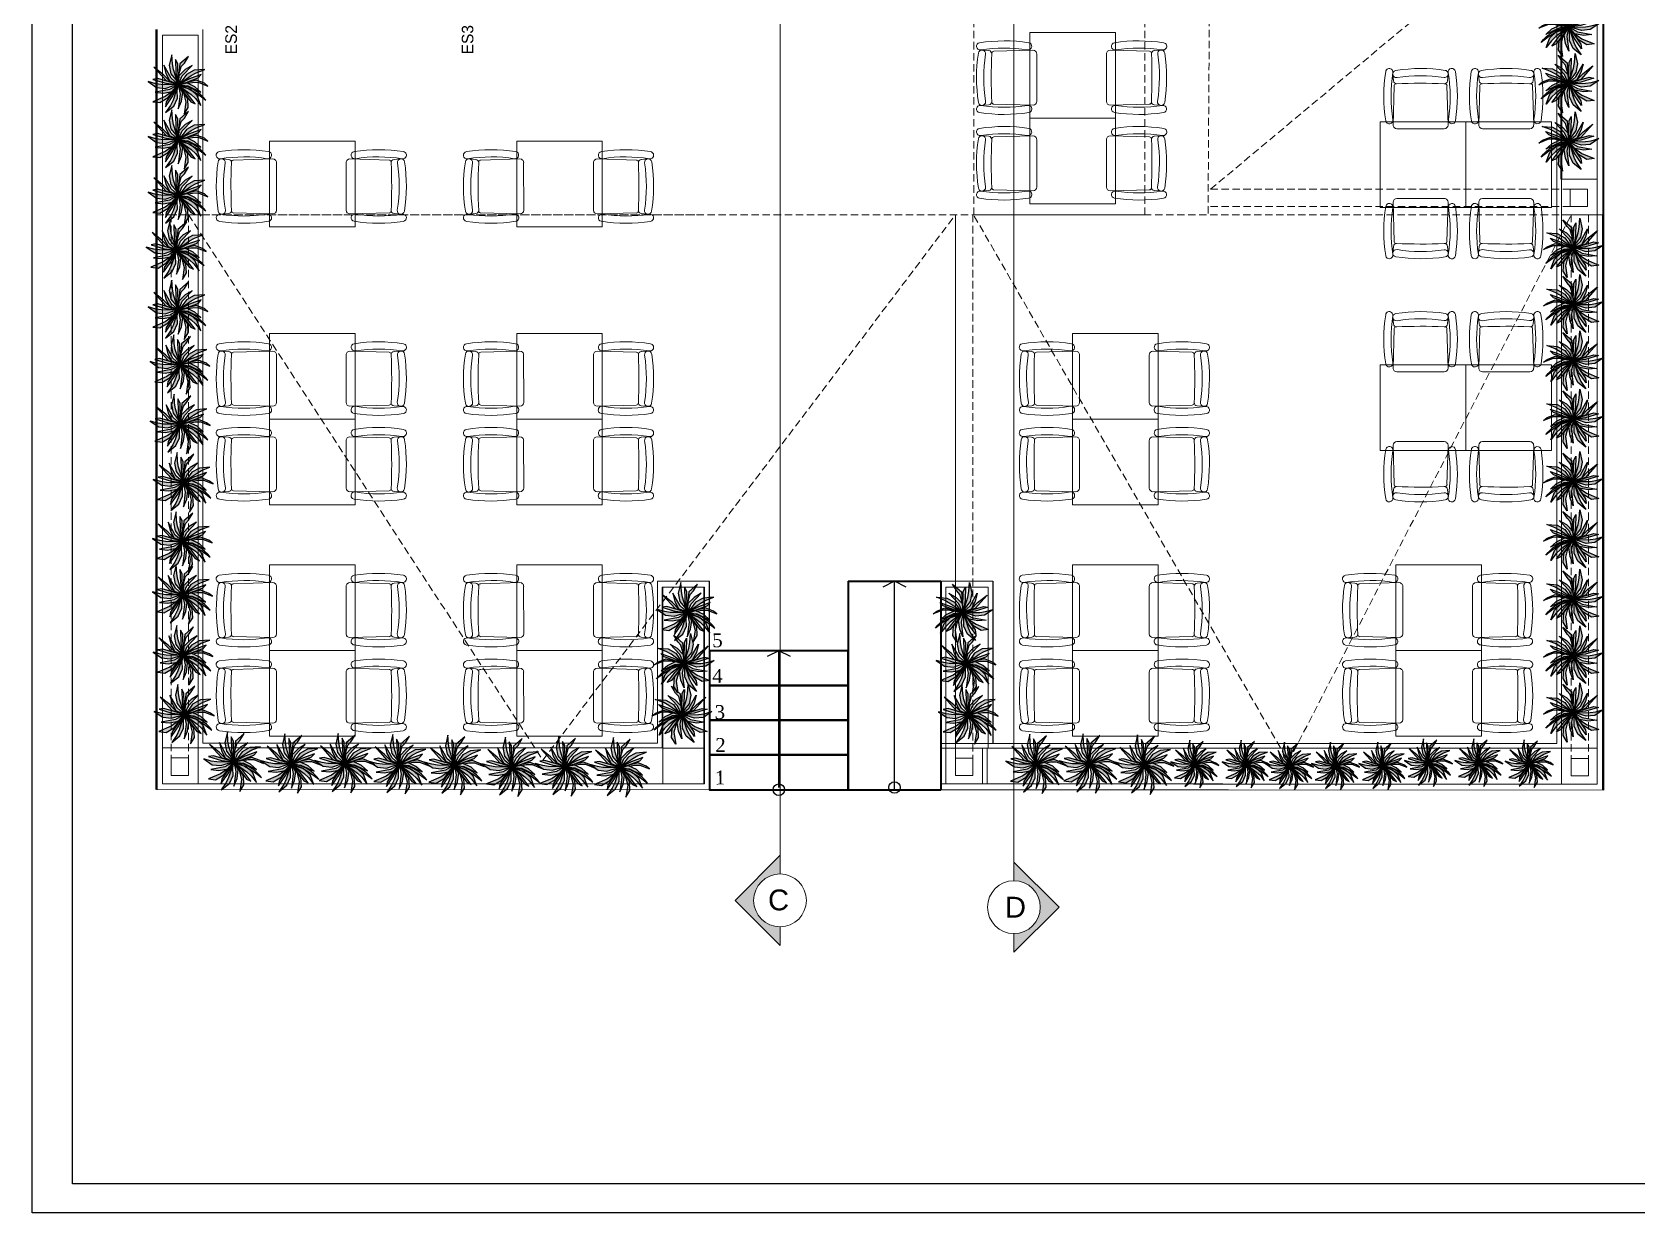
# Model space of a CAD drawing. Header units: millimetres. Extents: x 30084 to 42641, y -1284 to 1636.
# Drawn here: x 34345 to 35733, y -1284 to -264 of the extents above; entities that cross this region are included whole.
import ezdxf

# ---------------------------------------------------------------- set-up
doc = ezdxf.new("R2010")
doc.units = ezdxf.units.MM
doc.linetypes.add('DASHED2', pattern=[9.525, 6.35, -3.175])
for name, color, linetype in [('00-BITKI', 103, 'Continuous'), ('PADIMCON', 2, 'Continuous'), ('S2000-025 Antet', 7, 'Continuous')]:
    doc.layers.add(name, color=color, linetype=linetype)
for name, color, linetype, lineweight in [('ELK', 1, 'Continuous', 35), ('no3_ahsap kesit on', 40, 'Continuous', 20), ('no3_duvar mevcut', 4, 'Continuous', 35), ('no3_döşeme kaplama', 8, 'Continuous', 0), ('no3_paslanmaz gorunus on', 163, 'Continuous', 15), ('no3_sandalye masa', 248, 'Continuous', 15), ('no3_tefriş izdüşüm', 87, 'Continuous', 15), ('no3_yazı tefriş', 152, 'Continuous', 0), ('no3_ölçü detay', 252, 'Continuous', 0)]:
    doc.layers.add(name, color=color, linetype=linetype, lineweight=lineweight)
doc.styles.add('20', font='GOTHIC.TTF', dxfattribs={"height": 10})
doc.styles.get("Standard").update_dxf_attribs({"font": 'arial.ttf'})

# ---------------------------------------------------------------- blocks, each defined once
blk = doc.blocks.new('K-BKLEME')
for p, q in [((-29.3, 50.3), (-29.8, 56.6)), ((28.5, 50.4), (29, 56.7)), ((-28.6, 45), (-29.6, 3.2)), ((29, 3.3), (27.8, 45)), ((-25.7, -0.8), (25, -0.7))]:
    blk.add_line(p, q)
for points in [[(-29.9, 8.9, -0.077504), (-30, 59.1, 1), (-37.6, 60.2, 0.077504), (-37.5, 7.7, 1)], [(-25.5, 53.8, -0.077504), (24.7, 53.9, 1), (25.9, 61.5, 0.077504), (-26.7, 61.4, 1)], [(29.3, 9, 0.077504), (29.2, 59.1, -1), (36.8, 60.3, -0.077504), (36.9, 7.8, -1)]]:
    blk.add_lwpolyline(points, format="xyb", close=True)
for centre, radius, start, end in [((-25.9, 50.6), 3.39, 184.6945, 272.6484), ((-26.4, 44.9), 2.26, 92.7197, 178.6168), ((-0.2, -519.6), 567.4, 87.4515, 92.6484), ((25.1, 50.6), 3.39, 267.5228, 355.4767), ((25.6, 45), 2.26, 1.5543, 87.4515), ((-25.7, 3.2), 3.95, 180.0856, 270.0856), ((25, 3.2), 3.95, 270.0856, 0.0856)]:
    blk.add_arc(centre, radius, start, end)
blk = doc.blocks.new('yuopl')
at = {"linetype": 'ByBlock'}
h = blk.add_hatch(color=1, dxfattribs=at)
h.set_gradient(color1=(61, 122, 0), color2=(210, 212, 89), tint=1, name='HEMISPHERICAL')
h.paths.add_polyline_path([(48509, -20392), (48481, -20747), (48242, -21286), (48461, -21019), (48605, -20707), (48513, -20372), (48605, -20727), (48553, -21067), (48541, -21557), (48677, -20843), (48513, -20361), (48813, -21162), (48956, -21298), (48769, -20788), (48517, -20365), (48665, -20548), (48920, -20903), (49028, -21103), (49144, -21398), (49124, -20987), (48944, -20684), (48681, -20500), (48517, -20361), (48888, -20524), (49316, -20915), (49144, -20632), (48880, -20393), (48525, -20365), (48880, -20389), (49211, -20499), (49673, -20766), (49529, -20514), (49167, -20367), (48520, -20363), (49362, -20334), (49530, -20242), (49006, -20261), (48524, -20364), (48803, -20267), (49135, -20155), (49362, -20108), (49713, -20089), (49310, -19986), (48967, -20060), (48736, -20239), (48517, -20365), (48780, -20068), (49291, -19778), (48970, -19856), (48659, -20029), (48522, -20358), (48652, -19991), (48890, -19689), (49314, -19458), (49005, -19487), (48729, -19725), (48522, -20357), (48758, -19546), (48721, -19359), (48581, -19867), (48525, -20364), (48517, -19713), (48544, -19477), (48635, -19140), (48412, -19495), (48375, -19840), (48475, -20114), (48522, -20345), (48480, -20277), (48392, -19919), (48347, -19473), (48349, -19106), (48316, -19248), (48292, -19421), (48287, -19533), (48288, -19610), (48306, -19783), (48349, -19975), (48415, -20151), (48517, -20344), (48325, -20024), (48209, -19451), (48181, -19778), (48254, -20132), (48522, -20348), (48245, -20127), (48228, -20075), (48098, -19957), (47957, -19775), (47846, -19374), (47841, -19557), (47935, -19890), (48519, -20360), (48255, -20162), (47824, -19885), (47639, -19864), (48064, -20142), (48506, -20355), (48232, -20268), (47911, -20165), (47700, -20072), (47392, -19878), (47667, -20196), (47990, -20339), (48282, -20331), (48510, -20352), (48136, -20442), (47565, -20376), (47868, -20505), (48214, -20548), (48506, -20363), (48260, -20548), (47863, -20699), (47680, -20682), (47362, -20710), (47819, -20810), (48364, -20473), (47856, -20876), (47774, -21050), (48188, -20719), (48504, -20373), (48144, -20884), (47989, -21050), (47715, -21283), (48111, -21115), (48345, -20856), (48419, -20577)])
at = {"color": 76, "linetype": 'ByBlock'}
blk.add_lwpolyline([(48509, -20392), (48481, -20747), (48242, -21286), (48461, -21019), (48605, -20707), (48513, -20372), (48605, -20727), (48553, -21067), (48541, -21557), (48677, -20843), (48513, -20361), (48813, -21162), (48956, -21298), (48769, -20788), (48517, -20365), (48665, -20548), (48920, -20903), (49028, -21103), (49144, -21398), (49124, -20987), (48944, -20684), (48681, -20500), (48517, -20361), (48888, -20524), (49316, -20915), (49144, -20632), (48880, -20393), (48525, -20365), (48880, -20389), (49211, -20499), (49673, -20766), (49529, -20514), (49167, -20367), (48520, -20363), (49362, -20334), (49530, -20242), (49006, -20261), (48524, -20364), (48803, -20267), (49135, -20155), (49362, -20108), (49713, -20089), (49310, -19986), (48967, -20060), (48736, -20239), (48517, -20365), (48780, -20068), (49291, -19778), (48970, -19856), (48659, -20029), (48522, -20358), (48652, -19991), (48890, -19689), (49314, -19458), (49005, -19487), (48729, -19725), (48522, -20357), (48758, -19546), (48721, -19359), (48581, -19867), (48525, -20364), (48517, -19713), (48544, -19477), (48635, -19140), (48412, -19495), (48375, -19840), (48475, -20114), (48522, -20345), (48480, -20277), (48392, -19919), (48347, -19473), (48349, -19106), (48316, -19248), (48292, -19421), (48287, -19533), (48288, -19610), (48306, -19783), (48349, -19975), (48415, -20151), (48517, -20344), (48325, -20024), (48209, -19451), (48181, -19778), (48254, -20132), (48522, -20348), (48245, -20127), (48228, -20075), (48098, -19957), (47957, -19775), (47846, -19374), (47841, -19557), (47935, -19890), (48519, -20360), (48255, -20162), (47824, -19885), (47639, -19864), (48064, -20142), (48506, -20355), (48232, -20268), (47911, -20165), (47700, -20072), (47392, -19878), (47667, -20196), (47990, -20339), (48282, -20331), (48510, -20352), (48136, -20442), (47565, -20376), (47868, -20505), (48214, -20548), (48506, -20363), (48260, -20548), (47863, -20699), (47680, -20682), (47362, -20710), (47819, -20810), (48364, -20473), (47856, -20876), (47774, -21050), (48188, -20719), (48504, -20373), (48144, -20884), (47989, -21050), (47715, -21283), (48111, -21115), (48345, -20856), (48419, -20577)], close=True, dxfattribs=at)
blk = doc.blocks.new('girişkat duvarlarım')
at = {"color": 3}
for p, q in [((36327.3, -1096.7), (36407.3, -1096.7)), ((36327.3, -1096.7), (36327.3, -1276.7)), ((36327.3, -1246.7), (36207.3, -1246.7)), ((36207.3, -1276.7), (36407.3, -1276.7))]:
    blk.add_line(p, q, dxfattribs=at)
for points in [[(36327.3, -1156.7), (36207.3, -1156.7), (36207.3, -1186.7), (36327.3, -1186.7)], [(36327.3, -1186.7), (36207.3, -1186.7), (36207.3, -1216.7), (36327.3, -1216.7)], [(36327.3, -1216.7), (36207.3, -1216.7), (36207.3, -1246.7), (36327.3, -1246.7)], [(36327.3, -1246.7), (36207.3, -1246.7), (36207.3, -1276.7), (36327.3, -1276.7)]]:
    blk.add_lwpolyline(points, close=True, dxfattribs=at)
at = {"layer": 'no3_duvar mevcut'}
for p, q in [((36979.8, -472), (36979.8, -1277)), ((35729.4, -1276.6), (35729.4, -620)), ((35729.4, -620), (35729.4, -1276.6)), ((35729.4, -620), (35729.4, -1276.6)), ((35729.4, -620), (35729.4, -780)), ((36979.8, -1277), (36979.8, -780.2)), ((36979.8, -780.2), (36979.8, -1277)), ((36979.8, -780.2), (36979.8, -1277)), ((36407.3, -1096.7), (36407.3, -1276.7))]:
    blk.add_line(p, q, dxfattribs=at)
blk.add_lwpolyline([(36943.8, -749.2), (36943.8, -469)], dxfattribs=at)
at = {"layer": 'no3_döşeme kaplama'}
for p, q in [((36939.8, 271), (36939.8, -780.2)), ((36943.8, 266), (36943.8, -749.2)), ((36974.8, 266), (36974.8, -780.2)), ((36980, -307.3), (36979.8, -785.2)), ((36943.8, -780.2), (36943.8, -610.2)), ((35729.4, -1276.6), (35729.4, -620)), ((35769.4, -620), (35769.4, -1236.6)), ((35734.4, -1271.6), (35734.4, -625)), ((35765.4, -625), (35734.4, -625)), ((35765.4, -625), (35765.4, -1240.6)), ((35765.4, -1240.6), (35765.4, -780)), ((36939.8, -780.2), (36939.8, -1236.8)), ((36943.8, -1240.8), (36943.8, -780.2)), ((36943.8, -780.2), (36943.8, -1240.8)), ((36974.8, -1272), (36974.8, -780.2)), ((36979.8, -1277), (36979.8, -780.2)), ((36162.3, -1096.7), (36162.3, -1236.6)), ((36162.3, -1096.7), (36207.3, -1096.7)), ((36166.3, -1240.6), (36167.1, -1101.7)), ((36166.3, -1101.7), (36166.3, -1240.6)), ((36166.3, -1101.7), (36203.1, -1101.7)), ((36167.1, -1271.7), (36167.1, -1101.7)), ((36202.3, -1271.7), (36202.3, -1101.7)), ((36203.1, -1240.7), (36203.1, -1101.7)), ((36203.1, -1101.7), (36203.1, -1240.7)), ((36207.1, -1096.7), (36207.1, -1236.7)), ((36207.3, -1096.7), (36207.3, -1276.7)), ((36407.3, -1096.7), (36407.3, -1276.7)), ((36452.3, -1096.7), (36407.3, -1096.7)), ((36411.5, -1240.7), (36411.5, -1101.7)), ((36411.5, -1101.7), (36411.5, -1240.7)), ((36448.3, -1101.7), (36411.5, -1101.7)), ((36448.3, -1101.7), (36448.3, -1240.6)), ((36452.3, -1096.7), (36452.3, -1236.6)), ((36452.5, -1096.7), (36452.5, -1236.7)), ((36207.3, -1276.7), (36207.3, -1156.7)), ((36166.3, -1240.6), (35765.4, -1240.6)), ((36162.3, -1236.6), (35769.4, -1236.6)), ((36625.8, -1236.8), (36407.3, -1236.7)), ((36625.8, -1240.8), (36407.3, -1240.7)), ((36939.8, -1236.8), (36625.8, -1236.8)), ((36943.8, -1240.8), (36625.8, -1240.8)), ((36202.3, -1271.6), (35734.4, -1271.6)), ((36203.1, -1271.7), (36183.1, -1271.7)), ((36651, -1271.7), (36407.3, -1271.7)), ((36974.8, -1271.8), (36625.8, -1271.8)), ((36207.3, -1276.7), (35729.4, -1276.6)), ((36656, -1276.9), (36407.3, -1276.7)), ((36979.8, -1277), (36625.8, -1276.8))]:
    blk.add_line(p, q, dxfattribs=at)
for points in [[(36943.8, -780.2), (36974.8, -780.2), (36974.8, -749.2), (36943.8, -749.2)], [(35734.4, -1271.6), (35765.4, -1271.6), (35765.4, -1240.6), (35734.4, -1240.6)], [(36167.1, -1271.7), (36203.1, -1271.7), (36203.1, -1240.7), (36167.1, -1240.7)], [(36407.3, -1271.7), (36443.3, -1271.7), (36443.3, -1240.7), (36407.3, -1240.7)], [(36447.5, -1271.7), (36411.5, -1271.7), (36411.5, -1240.7), (36447.5, -1240.7)], [(36943.8, -1271.8), (36974.8, -1271.8), (36974.8, -1240.8), (36943.8, -1240.8)]]:
    blk.add_lwpolyline(points, close=True, dxfattribs=at)
blk.add_lwpolyline([(36419.9, -780.2), (36419.9, -1249.5)], dxfattribs=at)
at = {"layer": 'no3_ölçü detay', "linetype": 'DASHED2'}
for p, q in [((36644.8, 237), (36638.3, -780.2)), ((36640.4, -758), (36951.4, -498.4)), ((36435.8, -780), (36435.8, -574)), ((36640.3, -758), (36965.6, -758)), ((36668.7, -758), (36966.4, -758)), ((36640.3, -773), (36965.6, -773)), ((35729.4, -780), (36435.8, -780)), ((35757, -780), (35757, -1264.3)), ((35757, -780), (36063.2, -1251.3)), ((36063.2, -1251.3), (36419.9, -780.2)), ((36419.9, -780), (36419.9, -1264.5)), ((36434.9, -780.2), (36434.9, -1264.5)), ((36435.8, -780), (36583.8, -780)), ((36979.8, -780.2), (36435.8, -780.2)), ((36436.2, -781.1), (36707.8, -1252.5)), ((36707.8, -1252.5), (36952.2, -780.2)), ((36952.2, -780.2), (36952.2, -1264.8))]:
    blk.add_line(p, q, dxfattribs=at)
at = {"layer": 'no3_ölçü detay'}
for points in [[(36966.4, -758), (36951.4, -758), (36951.4, -773), (36966.4, -773)], [(35742, -1264.3), (35742, -1249.3), (35757, -1249.3), (35757, -1264.3)], [(35757, -1264.3), (35757, -1249.3), (35742, -1249.3), (35742, -1264.3)], [(36434.9, -1264.5), (36434.9, -1249.5), (36419.9, -1249.5), (36419.9, -1264.5)], [(36419.9, -1264.5), (36419.9, -1249.5), (36434.9, -1249.5), (36434.9, -1264.5)], [(36419.9, -1264.5), (36419.9, -1249.5), (36434.9, -1249.5), (36434.9, -1264.5)], [(36434.9, -1264.5), (36434.9, -1249.5), (36419.9, -1249.5), (36419.9, -1264.5)], [(36419.9, -1264.5), (36419.9, -1249.5), (36434.9, -1249.5), (36434.9, -1264.5)], [(36434.9, -1264.5), (36434.9, -1249.5), (36419.9, -1249.5), (36419.9, -1264.5)], [(36434.9, -1264.5), (36434.9, -1249.5), (36419.9, -1249.5), (36419.9, -1264.5)], [(36967.2, -1264.8), (36967.2, -1249.8), (36952.2, -1249.8), (36952.2, -1264.8)], [(36952.2, -1264.8), (36952.2, -1249.8), (36967.2, -1249.8), (36967.2, -1264.8)]]:
    blk.add_lwpolyline(points, close=True, dxfattribs=at)
at = {"layer": 'no3_ölçü detay', "linetype": 'DASHED2'}
for points in [[(35742, -780), (35742, -1249.3)], [(36434.9, -780), (36434.9, -1249.5)], [(36967.2, -780.2), (36967.2, -1249.8)]]:
    blk.add_lwpolyline(points, dxfattribs=at)
at = {"layer": 'PADIMCON'}
for p, q in [((36367.3, -1096.7), (36357.3, -1101.7)), ((36367.3, -1276.7), (36367.3, -1096.7)), ((36377.3, -1101.7), (36367.3, -1096.7)), ((36267.3, -1156.7), (36257.3, -1161.7)), ((36267.3, -1156.7), (36267.3, -1274.8)), ((36267.3, -1274.8), (36267.3, -1156.7)), ((36277.3, -1161.7), (36267.3, -1156.7)), ((36367.3, -1274.8), (36367.3, -1156.7)), ((36267.3, -1186.7), (36267.3, -1271.7)), ((36267.3, -1271.7), (36267.3, -1186.7)), ((36267.3, -1246.7), (36267.3, -1268.7))]:
    blk.add_line(p, q, dxfattribs=at)
for centre in [(36267.3, -1276.7), (36367.3, -1274.8)]:
    blk.add_circle(centre, 5, dxfattribs=at)
at = {"layer": '00-BITKI', "color": 250, "linetype": 'ByBlock', "extrusion": (0, 0, -1)}
for p, xscale, yscale, zscale, rotation in [((-35968.7, -44.5), 0.02159999996223907, 0.02159999996223907, -0.02159999996223907, 233.0568848752181), ((-36729.4, -94.4), -0.02159999996223907, 0.02159999996223907, -0.02159999996223907, 126.9431151247819), ((-35968.7, -93.3), 0.02159999996223907, 0.02159999996223907, -0.02159999996223907, 233.0568848752181), ((-36729.4, -141.9), -0.02159999996223907, 0.02159999996223907, -0.02159999996223907, 126.9431151247819), ((-35968.7, -143.6), 0.02159999996223907, 0.02159999996223907, -0.02159999996223907, 233.0568848752181), ((-36729.4, -190), -0.02159999996223907, 0.02159999996223907, -0.02159999996223907, 126.9431151247819), ((-36727.9, -237.3), -0.02159999996223907, 0.02159999996223907, -0.02159999996223907, 126.9431151247819), ((-35972.7, -235.6), 0.02159999996223907, 0.02159999996223907, -0.02159999996223907, 233.0568848752181), ((-36729.4, -289.1), -0.02159999996223907, 0.02159999996223907, -0.02159999996223907, 126.9431151247819), ((-35972.7, -284.3), 0.02159999996223907, 0.02159999996223907, -0.02159999996223907, 233.0568848752181), ((-35972.7, -333), 0.02159999996223907, 0.02159999996223907, -0.02159999996223907, 233.0568848752181), ((-36731.1, -336.3), -0.02159999996223907, 0.02159999996223907, -0.02159999996223907, 126.9431151247819), ((-36731.3, -387.7), -0.02159999996223907, 0.02159999996223907, -0.02159999996223907, 126.9431151247819), ((-35972.7, -383.3), 0.02159999996223907, 0.02159999996223907, -0.02159999996223907, 233.0568848752181), ((-36733.9, -438.1), -0.02159999996223907, 0.02159999996223907, -0.02159999996223907, 126.9431151247819), ((-35972.7, -437.2), 0.02159999996223907, 0.02159999996223907, -0.02159999996223907, 233.0568848752181), ((-35972.7, -487.5), 0.02159999996223907, 0.02159999996223907, -0.02159999996223907, 233.0568848752181), ((-36733.1, -489.1), -0.02159999996223907, 0.02159999996223907, -0.02159999996223907, 126.9431151247819), ((-36733.2, -535.1), -0.02159999996223907, 0.02159999996223907, -0.02159999996223907, 126.9431151247819), ((-35972.7, -538.9), 0.02159999996223907, 0.02159999996223907, -0.02159999996223907, 233.0568848752181), ((-37169.4, -550.4), -0.02159999996223907, 0.02159999996223907, -0.02159999996223907, 126.9431151247819), ((-35445.1, -550.4), 0.02159999996223907, 0.02159999996223907, -0.02159999996223907, 233.0568848752181), ((-36733.7, -587.3), -0.02159999996223907, 0.02159999996223907, -0.02159999996223907, 126.9431151247819), ((-35204, -594.4), 0.02159999996223907, 0.02159999996223907, -0.02159999996223907, 233.0568848752181), ((-37410.6, -594.4), -0.02159999996223907, 0.02159999996223907, -0.02159999996223907, 126.9431151247819), ((-35972.7, -587.6), 0.02159999996223907, 0.02159999996223907, -0.02159999996223907, 233.0568848752181), ((-36734.7, -638.5), -0.02159999996223907, 0.02159999996223907, -0.02159999996223907, 126.9431151247819), ((-35202, -638.6), 0.02159999996223907, 0.02159999996223907, -0.02159999996223907, 233.0568848752181), ((-37412.6, -638.7), -0.02159999996223907, 0.02159999996223907, -0.02159999996223907, 126.9431151247819), ((-35972.7, -636.9), 0.02159999996223907, 0.02159999996223907, -0.02159999996223907, 233.0568848752181), ((-36777.5, -679.5), -0.02159999996223907, 0.02159999996223907, -0.02159999996223907, 126.9431151247819), ((-36827.2, -681.1), -0.02159999996223907, 0.02159999996223907, -0.02159999996223907, 126.9431151247819), ((-36873.3, -680.8), -0.02159999996223907, 0.02159999996223907, -0.02159999996223907, 126.9431151247819), ((-36920.5, -681.6), -0.02159999996223907, 0.02159999996223907, -0.02159999996223907, 126.9431151247819), ((-36968.1, -682.3), -0.02159999996223907, 0.02159999996223907, -0.02159999996223907, 126.9431151247819), ((-37471, -681.4), -0.02159999996223907, 0.02159999996223907, -0.02159999996223907, 126.9431151247819), ((-37517.1, -681.1), -0.02159999996223907, 0.02159999996223907, -0.02159999996223907, 126.9431151247819), ((-37564.3, -682), -0.02159999996223907, 0.02159999996223907, -0.02159999996223907, 126.9431151247819), ((-37017.9, -683.8), -0.02159999996223907, 0.02159999996223907, -0.02159999996223907, 126.9431151247819), ((-37064, -683.5), -0.02159999996223907, 0.02159999996223907, -0.02159999996223907, 126.9431151247819), ((-37111.2, -684.3), -0.02159999996223907, 0.02159999996223907, -0.02159999996223907, 126.9431151247819), ((-37412.1, -796.1), -0.01727999996979126, 0.01727999996979126, -0.01727999996979126, 126.9431151247819), ((-37456.4, -796.1), -0.01727999996979126, 0.01727999996979126, -0.01727999996979126, 126.9431151247819), ((-37493.9, -797.7), -0.01727999996979126, 0.01727999996979126, -0.01727999996979126, 126.9431151247819), ((-37533.7, -797.7), -0.01727999996979126, 0.01727999996979126, -0.01727999996979126, 126.9431151247819), ((-37574.5, -797.7), -0.01727999996979126, 0.01727999996979126, -0.01727999996979126, 126.9431151247819), ((-37614, -794.9), -0.01727999996979126, 0.01727999996979126, -0.01727999996979126, 126.9431151247819), ((-37657.6, -794.9), -0.01727999996979126, 0.01727999996979126, -0.01727999996979126, 126.9431151247819), ((-37701.1, -795.7), -0.01727999996979126, 0.01727999996979126, -0.01727999996979126, 126.9431151247819)]:
    blk.add_blockref('yuopl', p, dxfattribs=dict(at, xscale=xscale, yscale=yscale, zscale=zscale, rotation=rotation))
at = {"linetype": 'ByBlock', "char_height": 12, "attachment_point": 5, "rotation": 0.4626}
for s, insert in [('{\\fTimes New Roman|b0|i0|c162|p18;5}', (36214.2, -1147.7)), ('{\\fTimes New Roman|b0|i0|c162|p18;4}', (36214.2, -1178.4)), ('{\\fTimes New Roman|b0|i0|c162|p18;3}', (36216.3, -1209.7)), ('{\\fTimes New Roman|b0|i0|c162|p18;2}', (36216.8, -1238.1)), ('{\\fTimes New Roman|b0|i0|c162|p18;1}', (36216.5, -1266.2))]:
    blk.add_mtext(s, dxfattribs=dict(at, insert=insert))
blk = doc.blocks.new('I$C3163081A')
at = {"layer": 'no3_döşeme kaplama'}
h = blk.add_hatch(dxfattribs=at)
h.set_pattern_fill('ANSI31', color=256, angle=68.9847, style=0)
h.set_pattern_definition([(23.984733, (-39741.807, 4694.4535), (-1.29061595, 2.90085082), [])])
h.paths.add_polyline_path([(-52.6, -198.3), (-71.3, -191.1), (-0.3, -6.3), (18.4, -13.5)])
blk.add_line((-75.3, -196), (0, 0))
at = {"layer": 'no3_ahsap kesit on'}
for p, q in [((-72.7, -190.6), (-1.7, -5.8)), ((-2.2, -5.6), (0, 0)), ((-75.3, -196), (-73.2, -190.4))]:
    blk.add_line(p, q, dxfattribs=at)
at = {"layer": 'no3_paslanmaz gorunus on'}
for p, q in [((112, -43), (0, 0)), ((-2.2, -5.6), (109.9, -48.6)), ((-2.2, -5.6), (109.9, -48.6)), ((-1.4, -3.7), (110.6, -46.8)), ((110.9, -45.8), (-1.1, -2.8)), ((112, -43), (0, 0)), ((89.3, -40.7), (18.3, -225.6)), ((108, -47.9), (37, -232.7)), ((112, -43), (109.9, -48.6)), ((35.6, -74.5), (-17.1, -211.9)), ((38.1, -235.3), (-73.9, -192.3)), ((38.9, -233.5), (-73.2, -190.4)), ((38.9, -233.5), (36.7, -239.1))]:
    blk.add_line(p, q, dxfattribs=at)
blk.add_lwpolyline([(-52.6, -198.3), (-71.3, -191.1), (-0.3, -6.3), (18.4, -13.5)], close=True, dxfattribs=at)
blk.add_lwpolyline([(-75.3, -196), (36.7, -239.1)], dxfattribs=at)
at = {"layer": 'no3_tefriş izdüşüm', "extrusion": (-2.06779e-07, -5.38255e-07, 1)}
blk.add_line((-35.1, -152.8), (18.2, -14), dxfattribs=at)
at = {"layer": 'no3_tefriş izdüşüm'}
for p, q in [((14.8, -25.7), (17.2, -19.5)), ((16.9, -28.6), (20.7, -18.7)), ((53.5, -28.1), (18, -14.5)), ((22.3, -17.2), (48.5, -27.2)), ((35.6, -74.5), (53.9, -27.1)), ((8.8, -41.1), (11.2, -34.9)), ((10.9, -44.1), (14.7, -34.2)), ((47.5, -43.5), (12.1, -29.9)), ((16.4, -32.6), (42.5, -42.7)), ((43.2, -40.9), (17.1, -30.9)), ((44.9, -39.4), (48.7, -29.5)), ((50.8, -32.4), (48.4, -38.6)), ((50.2, -39.3), (52.6, -33.1)), ((52.3, -42.3), (56.1, -32.3)), ((89, -41.7), (53.5, -28.1)), ((57.8, -30.8), (83.9, -40.9)), ((2.9, -56.7), (5.2, -50.5)), ((5, -59.6), (8.8, -49.7)), ((41.6, -59.1), (6.1, -45.4)), ((10.4, -48.2), (36.6, -58.2)), ((37.3, -56.3), (11.1, -46.3)), ((38.9, -54.8), (42.7, -44.9)), ((44.8, -47.9), (42.4, -54)), ((44.3, -54.8), (46.7, -48.6)), ((46.4, -57.7), (50.2, -47.8)), ((83, -57.2), (47.5, -43.5)), ((51.9, -46.3), (78, -56.3)), ((78.7, -54.5), (52.5, -44.5)), ((80.3, -53), (84.1, -43.1)), ((86.2, -46), (83.9, -52.2)), ((-52.6, -198.3), (0.2, -60.9)), ((-3.1, -72.1), (-0.7, -65.9)), ((-1, -75.1), (2.8, -65.1)), ((0.2, -60.9), (35.6, -74.5)), ((4.5, -63.6), (30.6, -73.7)), ((31.3, -71.9), (5.2, -61.8)), ((33, -70.4), (36.8, -60.4)), ((38.9, -63.4), (36.5, -69.6)), ((38.3, -70.3), (40.7, -64.1)), ((40.4, -73.2), (44.2, -63.3)), ((77.1, -72.7), (41.6, -59.1)), ((45.9, -61.8), (72, -71.8)), ((72.7, -70), (46.6, -59.9)), ((74.4, -68.5), (78.2, -58.5)), ((80.3, -61.5), (77.9, -67.7)), ((-9, -87.6), (-6.6, -81.4)), ((-6.9, -90.5), (-3.1, -80.6)), ((29.7, -90), (-5.8, -76.4)), ((-1.5, -79.1), (24.7, -89.1)), ((25.4, -87.3), (-0.8, -77.3)), ((0.4, -166.4), (35.6, -74.5)), ((27, -85.8), (30.8, -75.9)), ((32.9, -78.8), (30.5, -85)), ((32.4, -85.7), (34.8, -79.6)), ((34.5, -88.7), (38.3, -78.8)), ((35.6, -74.5), (71.1, -88.2)), ((40, -77.3), (66.1, -87.3)), ((66.8, -85.5), (40.6, -75.5)), ((68.4, -84), (72.2, -74.1)), ((74.3, -77), (71.9, -83.2)), ((-14.9, -103), (-12.6, -96.8)), ((-12.9, -106), (-9, -96)), ((23.8, -105.4), (-11.7, -91.8)), ((-7.4, -94.5), (18.7, -104.6)), ((19.4, -102.8), (-6.7, -92.7)), ((21.1, -101.3), (24.9, -91.3)), ((27, -94.3), (24.6, -100.5)), ((26.5, -101.2), (28.8, -95)), ((28.6, -104.1), (32.4, -94.2)), ((65.2, -103.6), (29.7, -90)), ((34, -92.7), (60.2, -102.7)), ((60.8, -101), (34.7, -90.9)), ((62.5, -99.4), (66.3, -89.5)), ((68.4, -92.5), (66, -98.7)), ((17.8, -120.9), (-17.6, -107.3)), ((-13.3, -110), (12.8, -120)), ((13.5, -118.2), (-12.6, -108.2)), ((15.1, -116.7), (19, -106.8)), ((21, -109.7), (18.7, -115.9)), ((20.5, -116.7), (22.9, -110.5)), ((22.6, -119.6), (26.4, -109.7)), ((59.2, -119.1), (23.8, -105.4)), ((28.1, -108.2), (54.2, -118.2)), ((54.9, -116.4), (28.8, -106.4)), ((56.6, -114.9), (60.4, -105)), ((62.5, -107.9), (60.1, -114.1)), ((11.9, -136.3), (-23.6, -122.7)), ((-20.9, -118.5), (-18.5, -112.3)), ((-18.8, -121.4), (-15, -111.5)), ((7.6, -133.7), (-18.6, -123.6)), ((9.2, -132.2), (13, -122.3)), ((53.3, -134.5), (17.8, -120.9)), ((22.1, -123.6), (48.3, -133.7)), ((49, -131.9), (22.8, -121.8)), ((50.6, -130.4), (54.4, -120.4)), ((56.5, -123.4), (54.1, -129.6)), ((5.9, -151.9), (-29.5, -138.2)), ((-26.8, -133.9), (-24.4, -127.7)), ((-24.7, -136.9), (-20.9, -127)), ((-19.3, -125.4), (6.9, -135.5)), ((3.3, -147.6), (7.1, -137.7)), ((47.4, -150), (11.9, -136.3)), ((15.1, -125.2), (12.7, -131.4)), ((14.6, -132.1), (17, -125.9)), ((16.7, -135.1), (20.5, -125.1)), ((43, -147.3), (16.9, -137.3)), ((44.7, -145.8), (48.5, -135.9)), ((-32.4, -148.5), (-30.4, -143.3)), ((-30.3, -151.5), (-26.9, -142.5)), ((-25.2, -141), (0.9, -151)), ((1.6, -149.1), (-24.5, -139.1)), ((41.4, -165.5), (5.9, -151.9)), ((9.2, -140.7), (6.8, -146.8)), ((8.7, -147.6), (11, -141.4)), ((10.7, -150.5), (14.6, -140.6)), ((16.2, -139.1), (42.3, -149.1)), ((38.7, -161.3), (42.6, -151.3)), ((50.6, -138.8), (48.2, -145)), ((-38.4, -164), (-36, -157.8)), ((-36.3, -166.9), (-32.5, -157)), ((-30.8, -155.5), (-4.7, -165.5)), ((-4, -163.7), (-30.1, -153.7)), ((-2.3, -162.2), (1.1, -153.2)), ((3.2, -156.2), (1.2, -161.4)), ((3.1, -162.2), (5.1, -156.9)), ((5.1, -165.1), (8.6, -156.1)), ((10.2, -154.6), (36.4, -164.6)), ((37.1, -162.8), (11, -152.7)), ((44.6, -154.3), (42.3, -160.5)), ((-43.9, -178.5), (-41.9, -173.2)), ((-41.9, -181.4), (-38.4, -172.5)), ((-5.6, -181.8), (-41.1, -168.2)), ((-36.7, -170.9), (-10.6, -181)), ((-9.9, -179.2), (-36.1, -169.2)), ((-8.3, -177.7), (-4.5, -167.8)), ((-2.4, -170.7), (-4.8, -176.9)), ((-2.9, -177.6), (-0.5, -171.4)), ((-0.8, -180.6), (3, -170.6)), ((4.7, -169.1), (30.8, -179.2)), ((31.5, -177.4), (5.4, -167.3)), ((33.1, -175.9), (36.6, -166.9)), ((38.7, -169.8), (36.7, -175.1)), ((-49.6, -193.4), (-47.5, -187.8)), ((-47.6, -196.3), (-44, -187)), ((-11.2, -196.4), (-46.7, -182.8)), ((-42.4, -185.5), (-16.2, -195.6)), ((-15.5, -193.7), (-41.6, -183.7)), ((-13.8, -192.2), (-10.4, -183.2)), ((-8.3, -186.2), (-10.3, -191.4)), ((-8.5, -192.1), (-6.4, -186.9)), ((-6.4, -195.1), (-2.9, -186.1)), ((29.9, -195.5), (-5.6, -181.8)), ((-1.3, -184.6), (24.9, -194.6)), ((25.6, -192.8), (-0.6, -182.8)), ((27.2, -191.3), (31, -181.4)), ((33.1, -184.3), (30.7, -190.5)), ((-21.2, -208.6), (-47.3, -198.5)), ((-19.6, -207.1), (-16, -197.8)), ((-13.9, -200.7), (-16, -206.3)), ((-14.2, -207), (-12.1, -201.5)), ((-12.1, -209.9), (-8.5, -200.7)), ((24.3, -210.1), (-11.2, -196.4)), ((-6.9, -199.2), (19.3, -209.2)), ((20, -207.3), (-6.2, -197.3)), ((21.6, -205.8), (25.1, -196.8)), ((27.2, -199.8), (25.1, -205)), ((14.3, -222.2), (-11.9, -212.1)), ((15.9, -220.7), (19.5, -211.4)), ((21.6, -214.4), (19.4, -219.9))]:
    blk.add_line(p, q, dxfattribs=at)
for centre, radius, start, end in [((18.5, -27.1), 4, 158.9847, 248.9847), ((20.9, -20.9), 4, 68.9847, 158.9847), ((22.5, -19.4), 2, 68.9847, 158.9847), ((46.8, -28.7), 2, 338.9847, 68.9847), ((47, -31), 4, 338.9847, 68.9847), ((12.6, -42.6), 4, 158.9847, 248.9847), ((14.9, -36.4), 4, 68.9847, 158.9847), ((16.6, -34.9), 2, 68.9847, 158.9847), ((18.7, -29.3), 2, 158.9847, 248.9847), ((43, -38.7), 2, 248.9847, 338.9847), ((44.6, -37.2), 4, 248.9847, 338.9847), ((54, -40.7), 4, 158.9847, 248.9847), ((56.4, -34.6), 4, 68.9847, 158.9847), ((58, -33), 2, 68.9847, 158.9847), ((82.3, -42.4), 2, 338.9847, 68.9847), ((82.5, -44.6), 4, 338.9847, 68.9847), ((9, -51.9), 4, 68.9847, 158.9847), ((10.6, -50.4), 2, 68.9847, 158.9847), ((12.8, -44.8), 2, 158.9847, 248.9847), ((37.1, -54.1), 2, 248.9847, 338.9847), ((38.7, -52.6), 4, 248.9847, 338.9847), ((40.9, -44.2), 2, 338.9847, 68.9847), ((41.1, -46.4), 4, 338.9847, 68.9847), ((48, -56.2), 4, 158.9847, 248.9847), ((50.4, -50), 4, 68.9847, 158.9847), ((52.1, -48.5), 2, 68.9847, 158.9847), ((54.2, -43), 2, 158.9847, 248.9847), ((78.5, -52.3), 2, 248.9847, 338.9847), ((80.1, -50.8), 4, 248.9847, 338.9847), ((3, -67.4), 4, 68.9847, 158.9847), ((6.6, -58.1), 4, 158.9847, 248.9847), ((4.7, -65.9), 2, 68.9847, 158.9847), ((6.8, -60.3), 2, 158.9847, 248.9847), ((34.9, -59.7), 2, 338.9847, 68.9847), ((35.1, -61.9), 4, 338.9847, 68.9847), ((44.5, -65.5), 4, 68.9847, 158.9847), ((46.1, -64), 2, 68.9847, 158.9847), ((48.3, -58.4), 2, 158.9847, 248.9847), ((72.5, -67.7), 2, 248.9847, 338.9847), ((74.2, -66.2), 4, 248.9847, 338.9847), ((76.3, -57.8), 2, 338.9847, 68.9847), ((76.6, -60), 4, 338.9847, 68.9847), ((-2.9, -82.8), 4, 68.9847, 158.9847), ((0.7, -73.6), 4, 158.9847, 248.9847), ((-1.2, -81.3), 2, 68.9847, 158.9847), ((0.9, -75.8), 2, 158.9847, 248.9847), ((29, -75.2), 2, 338.9847, 68.9847), ((31.1, -69.6), 2, 248.9847, 338.9847), ((29.2, -77.4), 4, 338.9847, 68.9847), ((32.7, -68.1), 4, 248.9847, 338.9847), ((38.5, -81), 4, 68.9847, 158.9847), ((42.1, -71.7), 4, 158.9847, 248.9847), ((40.2, -79.5), 2, 68.9847, 158.9847), ((42.3, -74), 2, 158.9847, 248.9847), ((68.2, -81.8), 4, 248.9847, 338.9847), ((70.4, -73.3), 2, 338.9847, 68.9847), ((70.6, -75.6), 4, 338.9847, 68.9847), ((-8.8, -98.3), 4, 68.9847, 158.9847), ((-5.3, -89), 4, 158.9847, 248.9847), ((-7.2, -96.8), 2, 68.9847, 158.9847), ((-5.1, -91.2), 2, 158.9847, 248.9847), ((23, -90.6), 2, 338.9847, 68.9847), ((25.2, -85.1), 2, 248.9847, 338.9847), ((23.2, -92.9), 4, 338.9847, 68.9847), ((26.8, -83.6), 4, 248.9847, 338.9847), ((32.6, -96.4), 4, 68.9847, 158.9847), ((36.1, -87.2), 4, 158.9847, 248.9847), ((34.2, -94.9), 2, 68.9847, 158.9847), ((36.4, -89.4), 2, 158.9847, 248.9847), ((64.4, -88.8), 2, 338.9847, 68.9847), ((66.6, -83.3), 2, 248.9847, 338.9847), ((64.7, -91), 4, 338.9847, 68.9847), ((-14.8, -113.7), 4, 68.9847, 158.9847), ((-11.2, -104.5), 4, 158.9847, 248.9847), ((-13.1, -112.2), 2, 68.9847, 158.9847), ((-11, -106.7), 2, 158.9847, 248.9847), ((17.1, -106.1), 2, 338.9847, 68.9847), ((19.2, -100.6), 2, 248.9847, 338.9847), ((17.3, -108.3), 4, 338.9847, 68.9847), ((20.9, -99), 4, 248.9847, 338.9847), ((26.6, -111.9), 4, 68.9847, 158.9847), ((30.2, -102.6), 4, 158.9847, 248.9847), ((28.3, -110.4), 2, 68.9847, 158.9847), ((30.4, -104.9), 2, 158.9847, 248.9847), ((58.5, -104.3), 2, 338.9847, 68.9847), ((60.6, -98.7), 2, 248.9847, 338.9847), ((58.7, -106.5), 4, 338.9847, 68.9847), ((62.3, -97.2), 4, 248.9847, 338.9847), ((-17.1, -119.9), 4, 158.9847, 248.9847), ((-16.9, -122.1), 2, 158.9847, 248.9847), ((11.2, -121.5), 2, 338.9847, 68.9847), ((13.3, -116), 2, 248.9847, 338.9847), ((11.4, -123.8), 4, 338.9847, 68.9847), ((14.9, -114.5), 4, 248.9847, 338.9847), ((20.7, -127.4), 4, 68.9847, 158.9847), ((24.3, -118.1), 4, 158.9847, 248.9847), ((22.4, -125.8), 2, 68.9847, 158.9847), ((24.5, -120.3), 2, 158.9847, 248.9847), ((52.6, -119.7), 2, 338.9847, 68.9847), ((54.7, -114.2), 2, 248.9847, 338.9847), ((52.8, -121.9), 4, 338.9847, 68.9847), ((56.3, -112.7), 4, 248.9847, 338.9847), ((-23.1, -135.4), 4, 158.9847, 248.9847), ((-22.9, -137.6), 2, 158.9847, 248.9847), ((-20.7, -129.2), 4, 68.9847, 158.9847), ((-19.1, -127.7), 2, 68.9847, 158.9847), ((5.2, -137), 2, 338.9847, 68.9847), ((7.3, -131.5), 2, 248.9847, 338.9847), ((5.4, -139.2), 4, 338.9847, 68.9847), ((9, -130), 4, 248.9847, 338.9847), ((18.3, -133.5), 4, 158.9847, 248.9847), ((18.5, -135.8), 2, 158.9847, 248.9847), ((46.6, -135.2), 2, 338.9847, 68.9847), ((48.8, -129.6), 2, 248.9847, 338.9847), ((46.8, -137.4), 4, 338.9847, 68.9847), ((50.4, -128.1), 4, 248.9847, 338.9847), ((-28.7, -150), 4, 158.9847, 248.9847), ((-28.5, -152.2), 2, 158.9847, 248.9847), ((-26.7, -144.7), 4, 68.9847, 158.9847), ((-25, -143.2), 2, 68.9847, 158.9847), ((-0.7, -152.5), 2, 338.9847, 68.9847), ((1.4, -146.9), 2, 248.9847, 338.9847), ((-0.5, -154.7), 4, 338.9847, 68.9847), ((3.1, -145.4), 4, 248.9847, 338.9847), ((12.4, -149), 4, 158.9847, 248.9847), ((12.6, -151.2), 2, 158.9847, 248.9847), ((14.8, -142.8), 4, 68.9847, 158.9847), ((16.4, -141.3), 2, 68.9847, 158.9847), ((40.7, -150.6), 2, 338.9847, 68.9847), ((42.8, -145.1), 2, 248.9847, 338.9847), ((40.9, -152.8), 4, 338.9847, 68.9847), ((44.5, -143.6), 4, 248.9847, 338.9847), ((-34.6, -165.4), 4, 158.9847, 248.9847), ((-32.2, -159.2), 4, 68.9847, 158.9847), ((-30.6, -157.7), 2, 68.9847, 158.9847), ((-6.3, -167), 2, 338.9847, 68.9847), ((-4.2, -161.5), 2, 248.9847, 338.9847), ((-6.1, -169.3), 4, 338.9847, 68.9847), ((-2.6, -160), 4, 248.9847, 338.9847), ((6.8, -163.6), 4, 158.9847, 248.9847), ((7, -165.8), 2, 158.9847, 248.9847), ((8.8, -158.3), 4, 68.9847, 158.9847), ((10.5, -156.8), 2, 68.9847, 158.9847), ((34.7, -166.1), 2, 338.9847, 68.9847), ((36.9, -160.5), 2, 248.9847, 338.9847), ((34.9, -168.4), 4, 338.9847, 68.9847), ((38.5, -159), 4, 248.9847, 338.9847), ((-40.2, -179.9), 4, 158.9847, 248.9847), ((-38.2, -174.7), 4, 68.9847, 158.9847), ((-36.5, -173.2), 2, 68.9847, 158.9847), ((-34.4, -167.6), 2, 158.9847, 248.9847), ((-10.1, -177), 2, 248.9847, 338.9847), ((-8.5, -175.5), 4, 248.9847, 338.9847), ((0.8, -179), 4, 158.9847, 248.9847), ((3.2, -172.9), 4, 68.9847, 158.9847), ((4.9, -171.3), 2, 68.9847, 158.9847), ((29.1, -180.7), 2, 338.9847, 68.9847), ((31.3, -175.1), 2, 248.9847, 338.9847), ((29.4, -182.9), 4, 338.9847, 68.9847), ((32.9, -173.6), 4, 248.9847, 338.9847), ((-45.9, -194.8), 4, 158.9847, 248.9847), ((-43.8, -189.3), 4, 68.9847, 158.9847), ((-42.1, -187.8), 2, 68.9847, 158.9847), ((-40, -182.2), 2, 158.9847, 248.9847), ((-15.7, -191.5), 2, 248.9847, 338.9847), ((-14.1, -190), 4, 248.9847, 338.9847), ((-12.3, -182.5), 2, 338.9847, 68.9847), ((-12, -184.7), 4, 338.9847, 68.9847), ((-4.7, -193.6), 4, 158.9847, 248.9847), ((-2.7, -188.3), 4, 68.9847, 158.9847), ((-1.1, -186.8), 2, 68.9847, 158.9847), ((1.1, -181.3), 2, 158.9847, 248.9847), ((25.3, -190.6), 2, 248.9847, 338.9847), ((27, -189.1), 4, 248.9847, 338.9847), ((-45.7, -197), 2, 158.9847, 248.9847), ((-21.4, -206.3), 2, 248.9847, 338.9847), ((-19.8, -204.8), 4, 248.9847, 338.9847), ((-17.9, -197.1), 2, 338.9847, 68.9847), ((-17.7, -199.3), 4, 338.9847, 68.9847), ((-10.4, -208.4), 4, 158.9847, 248.9847), ((-8.3, -202.9), 4, 68.9847, 158.9847), ((-6.7, -201.4), 2, 68.9847, 158.9847), ((-4.5, -195.8), 2, 158.9847, 248.9847), ((19.8, -205.1), 2, 248.9847, 338.9847), ((21.4, -203.6), 4, 248.9847, 338.9847), ((23.2, -196.1), 2, 338.9847, 68.9847), ((23.4, -198.3), 4, 338.9847, 68.9847), ((-10.2, -210.6), 2, 158.9847, 248.9847), ((14.1, -220), 2, 248.9847, 338.9847), ((15.7, -218.5), 4, 248.9847, 338.9847), ((17.6, -210.7), 2, 338.9847, 68.9847), ((17.8, -212.9), 4, 338.9847, 68.9847)]:
    blk.add_arc(centre, radius, start, end, dxfattribs=at)

msp = doc.modelspace()

# ---------------------------------------------------------------- hatches: boundary and pattern name
at = {"layer": 'no3_yazı tefriş', "linetype": 'Continuous', "ltscale": 0.3}
for points in [[(34953, -1014.4), (34991.9, -1053.3), (34991.9, -1037.2, -1), (34991.9, -991.5), (34991.9, -975.4)], [(35233.1, -1020.3), (35194.1, -1059.3), (35194.1, -1043.2, 1), (35194.1, -997.5), (35194.1, -981.3)]]:
    msp.add_hatch(color=256, dxfattribs=at).paths.add_polyline_path(points)

# ---------------------------------------------------------------- linework, layer by layer
msp.add_lwpolyline([(34380.4, 1606.9), (38370.2, 1606.9), (38370.2, -1259.4), (34380.4, -1259.4)], close=True)
at = {"layer": 'no3_sandalye masa'}
for points in [[(35281.8, -264.6), (35207.8, -264.6), (35207.8, -338.6), (35281.8, -338.6)], [(35281.8, -338.6), (35207.8, -338.6), (35207.8, -412.6), (35281.8, -412.6)], [(35584.7, -415.8), (35584.7, -341.8), (35510.7, -341.8), (35510.7, -415.8)], [(35658.7, -415.8), (35658.7, -341.8), (35584.7, -341.8), (35584.7, -415.8)], [(34624.6, -358.6), (34550.6, -358.6), (34550.6, -432.6), (34624.6, -432.6)], [(34838.3, -358.6), (34764.3, -358.6), (34764.3, -432.6), (34838.3, -432.6)], [(34624.6, -524.6), (34550.6, -524.6), (34550.6, -598.6), (34624.6, -598.6)], [(34838.3, -524.6), (34764.3, -524.6), (34764.3, -598.6), (34838.3, -598.6)], [(35318.8, -524.6), (35244.8, -524.6), (35244.8, -598.6), (35318.8, -598.6)], [(35584.7, -625.8), (35584.7, -551.8), (35510.7, -551.8), (35510.7, -625.8)], [(35658.7, -625.8), (35658.7, -551.8), (35584.7, -551.8), (35584.7, -625.8)], [(34624.6, -598.6), (34550.6, -598.6), (34550.6, -672.6), (34624.6, -672.6)], [(34838.3, -598.6), (34764.3, -598.6), (34764.3, -672.6), (34838.3, -672.6)], [(35318.8, -598.6), (35244.8, -598.6), (35244.8, -672.6), (35318.8, -672.6)], [(34624.6, -724.6), (34550.6, -724.6), (34550.6, -798.6), (34624.6, -798.6)], [(34838.3, -724.6), (34764.3, -724.6), (34764.3, -798.6), (34838.3, -798.6)], [(35318.8, -724.6), (35244.8, -724.6), (35244.8, -798.6), (35318.8, -798.6)], [(35598.2, -724.6), (35524.2, -724.6), (35524.2, -798.6), (35598.2, -798.6)], [(34624.6, -798.6), (34550.6, -798.6), (34550.6, -872.6), (34624.6, -872.6)], [(34838.3, -798.6), (34764.3, -798.6), (34764.3, -872.6), (34838.3, -872.6)], [(35318.8, -798.6), (35244.8, -798.6), (35244.8, -872.6), (35318.8, -872.6)], [(35598.2, -798.6), (35524.2, -798.6), (35524.2, -872.6), (35598.2, -872.6)]]:
    msp.add_lwpolyline(points, close=True, dxfattribs=at)
at = {"layer": 'no3_yazı tefriş', "linetype": 'Continuous', "ltscale": 0.3}
for p, q in [((34991.9, 1355), (34991.9, -991.5)), ((35194.1, 1349), (35194.1, -997.5))]:
    msp.add_line(p, q, dxfattribs=at)
for points in [[(34991.9, -991.5), (34991.9, -975.4), (34953, -1014.4), (34991.9, -1053.3), (34991.9, -1037.2)], [(35194.1, -997.5), (35194.1, -981.3), (35233.1, -1020.3), (35194.1, -1059.3), (35194.1, -1043.2)]]:
    msp.add_lwpolyline(points, dxfattribs=at)
for centre in [(34991.9, -1014.4), (35194.1, -1020.3)]:
    msp.add_circle(centre, 22.8, dxfattribs=at)
at = {"layer": 'no3_ölçü detay', "linetype": 'DASHED2'}
for p, q in [((35307.3, -422.1), (35307.3, -216.1)), ((34918.2, -422.1), (34465.5, -422.1))]:
    msp.add_line(p, q, dxfattribs=at)
at = {"layer": 'S2000-025 Antet'}
msp.add_lwpolyline([(34345.4, 1636), (38380.2, 1636), (38380.2, -1284.4), (34345.4, -1284.4)], close=True, dxfattribs=at)

# ---------------------------------------------------------------- block references
at = {"layer": 'no3_duvar mevcut'}
msp.add_blockref('girişkat duvarlarım', (-1276.4, 357.9), dxfattribs=at)
at = {"layer": 'no3_döşeme kaplama', "xscale": -1, "rotation": 248.9847333485283}
msp.add_blockref('I$C3163081A', (34700.4, -199.9), dxfattribs=at)
at = {"layer": 'no3_sandalye masa'}
for p, xscale, yscale, zscale, rotation in [((35213.2, -303.4), 0.8099999999983489, 0.8099999999983489, 0.8099999999983489, 89.99999999999999), ((35274.7, -303.4), -0.8099999999983489, 0.8100000000013098, 0.8100000000013096, 270), ((35213.2, -377.4), 0.8099999999983489, 0.8099999999983489, 0.8099999999983489, 89.99999999999999), ((35274.7, -377.4), -0.8099999999983489, 0.8100000000013098, 0.8100000000013096, 270), ((34556, -397.4), 0.8099999999983489, 0.8099999999983489, 0.8099999999983489, 89.99999999999999), ((34617.5, -397.4), -0.8099999999983489, 0.8100000000013098, 0.8100000000013096, 270), ((34769.7, -397.4), 0.8099999999983489, 0.8099999999983489, 0.8099999999983489, 89.99999999999999), ((34831.2, -397.4), -0.8099999999983489, 0.8100000000013098, 0.8100000000013096, 270), ((35545.9, -408.7), -0.8099999999983489, 0.8100000000013098, 0.8100000000013096, 180), ((35619.9, -408.7), -0.8099999999983489, 0.8100000000013098, 0.8100000000013096, 180), ((34556, -563.4), 0.8099999999983489, 0.8099999999983489, 0.8099999999983489, 89.99999999999999), ((34617.5, -563.4), -0.8099999999983489, 0.8100000000013098, 0.8100000000013096, 270), ((34769.7, -563.4), 0.8099999999983489, 0.8099999999983489, 0.8099999999983489, 89.99999999999999), ((34831.2, -563.4), -0.8099999999983489, 0.8100000000013098, 0.8100000000013096, 270), ((35250.2, -563.4), 0.8099999999983489, 0.8099999999983489, 0.8099999999983489, 89.99999999999999), ((35311.7, -563.4), -0.8099999999983489, 0.8100000000013098, 0.8100000000013096, 270), ((34556, -637.4), 0.8099999999983489, 0.8099999999983489, 0.8099999999983489, 89.99999999999999), ((34617.5, -637.4), -0.8099999999983489, 0.8100000000013098, 0.8100000000013096, 270), ((34769.7, -637.4), 0.8099999999983489, 0.8099999999983489, 0.8099999999983489, 89.99999999999999), ((34831.2, -637.4), -0.8099999999983489, 0.8100000000013098, 0.8100000000013096, 270), ((35250.2, -637.4), 0.8099999999983489, 0.8099999999983489, 0.8099999999983489, 89.99999999999999), ((35311.7, -637.4), -0.8099999999983489, 0.8100000000013098, 0.8100000000013096, 270), ((35545.9, -618.7), -0.8099999999983489, 0.8100000000013098, 0.8100000000013096, 180), ((35619.9, -618.7), -0.8099999999983489, 0.8100000000013098, 0.8100000000013096, 180), ((34556, -763.4), 0.8099999999983489, 0.8099999999983489, 0.8099999999983489, 89.99999999999999), ((34617.5, -763.4), -0.8099999999983489, 0.8100000000013098, 0.8100000000013096, 270), ((34769.7, -763.4), 0.8099999999983489, 0.8099999999983489, 0.8099999999983489, 89.99999999999999), ((34831.2, -763.4), -0.8099999999983489, 0.8100000000013098, 0.8100000000013096, 270), ((35250.2, -763.4), 0.8099999999983489, 0.8099999999983489, 0.8099999999983489, 89.99999999999999), ((35311.7, -763.4), -0.8099999999983489, 0.8100000000013098, 0.8100000000013096, 270), ((35529.6, -763.4), 0.8099999999983489, 0.8099999999983489, 0.8099999999983489, 89.99999999999999), ((35591.1, -763.4), -0.8099999999983489, 0.8100000000013098, 0.8100000000013096, 270), ((34556, -837.4), 0.8099999999983489, 0.8099999999983489, 0.8099999999983489, 89.99999999999999), ((34617.5, -837.4), -0.8099999999983489, 0.8100000000013098, 0.8100000000013096, 270), ((34769.7, -837.4), 0.8099999999983489, 0.8099999999983489, 0.8099999999983489, 89.99999999999999), ((34831.2, -837.4), -0.8099999999983489, 0.8100000000013098, 0.8100000000013096, 270), ((35250.2, -837.4), 0.8099999999983489, 0.8099999999983489, 0.8099999999983489, 89.99999999999999), ((35311.7, -837.4), -0.8099999999983489, 0.8100000000013098, 0.8100000000013096, 270), ((35529.6, -837.4), 0.8099999999983489, 0.8099999999983489, 0.8099999999983489, 89.99999999999999), ((35591.1, -837.4), -0.8099999999983489, 0.8100000000013098, 0.8100000000013096, 270)]:
    msp.add_blockref('K-BKLEME', p, dxfattribs=dict(at, xscale=xscale, yscale=yscale, zscale=zscale, rotation=rotation))
at = {"layer": 'no3_sandalye masa', "xscale": 0.8099999999983489, "yscale": 0.8099999999983489, "zscale": 0.8099999999983489}
for p in [(35545.9, -347.2), (35619.9, -347.2), (35545.9, -557.2), (35619.9, -557.2)]:
    msp.add_blockref('K-BKLEME', p, dxfattribs=at)

# ---------------------------------------------------------------- texts
at = {"layer": 'ELK', "color": 1, "style": '20'}
for s, p in [('ES2', (34522.4, -283.5)), ('ES3', (34726.8, -283.5))]:
    msp.add_text(s, height=10, rotation=90, dxfattribs=at).set_placement(p)
at = {"layer": 'no3_yazı tefriş', "char_height": 18, "width": 486.31}
for s, insert, attachment_point in [('\\pt18;C', (34999.7, -1023.3), 9), ('\\pt18;D', (35186.4, -1029.3), 7)]:
    msp.add_mtext(s, dxfattribs=dict(at, insert=insert, attachment_point=attachment_point))

doc.saveas('drawing.dxf')
